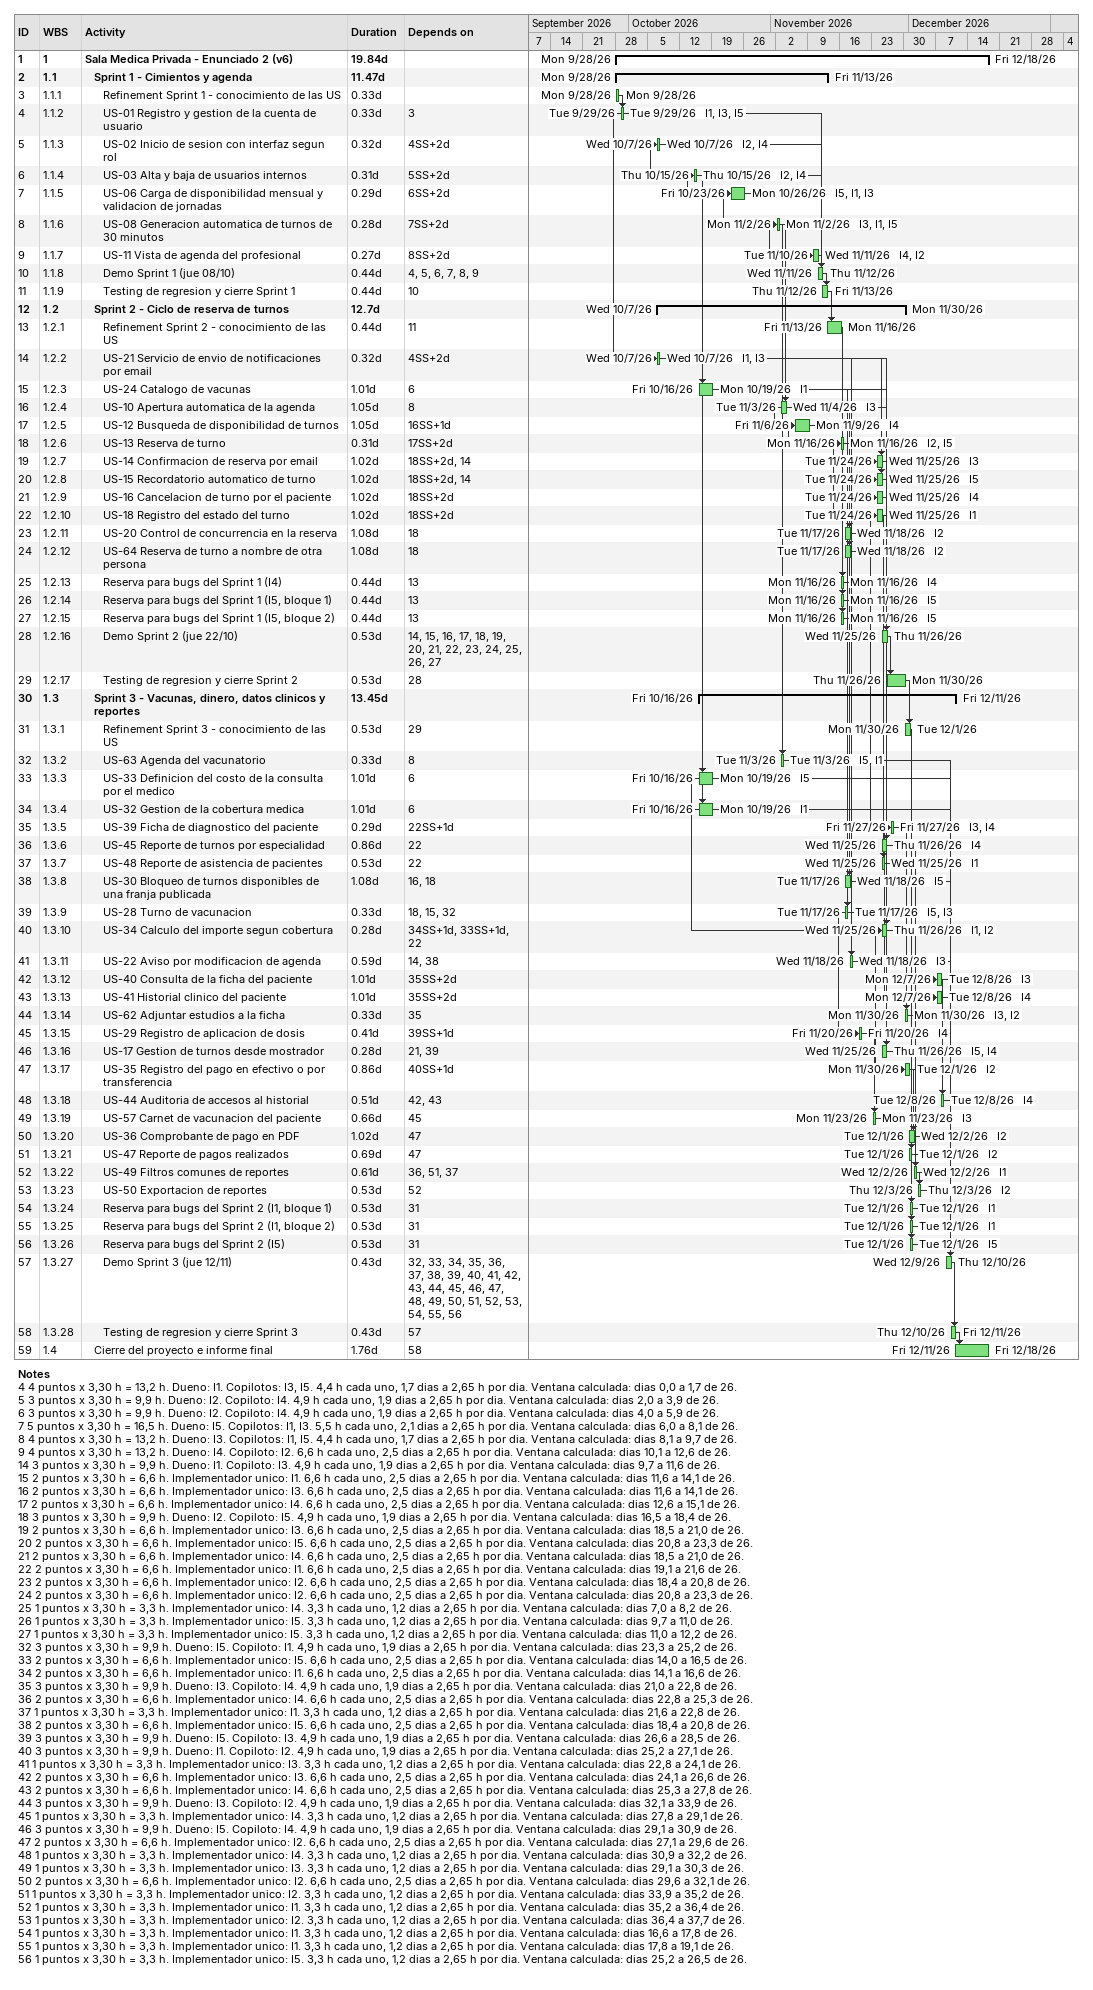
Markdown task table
| ID | WBS | Task | Duration | Start | Finish | Predecessors | Resources |
|---|---|---|---|---|---|---|---|
| 1 | 1 | **Sala Medica Privada - Enunciado 2 (v6)** | 19.84d | 2026-09-28 | 2026-12-18 |  |  |
| 2 | 1.1 | **Sprint 1 - Cimientos y agenda** | 11.47d | 2026-09-28 | 2026-11-13 |  |  |
| 3 | 1.1.1 | Refinement Sprint 1 - conocimiento de las US | 0.33d | 2026-09-28 | 2026-09-28 |  |  |
| 4 | 1.1.2 | US-01 Registro y gestion de la cuenta de usuario | 0.33d | 2026-09-29 | 2026-09-29 | 3 | I1, I3, I5 |
| 5 | 1.1.3 | US-02 Inicio de sesion con interfaz segun rol | 0.32d | 2026-10-07 | 2026-10-07 | 4SS+2d | I2, I4 |
| 6 | 1.1.4 | US-03 Alta y baja de usuarios internos | 0.31d | 2026-10-15 | 2026-10-15 | 5SS+2d | I2, I4 |
| 7 | 1.1.5 | US-06 Carga de disponibilidad mensual y validacion de jornadas | 0.29d | 2026-10-23 | 2026-10-26 | 6SS+2d | I5, I1, I3 |
| 8 | 1.1.6 | US-08 Generacion automatica de turnos de 30 minutos | 0.28d | 2026-11-02 | 2026-11-02 | 7SS+2d | I3, I1, I5 |
| 9 | 1.1.7 | US-11 Vista de agenda del profesional | 0.27d | 2026-11-10 | 2026-11-11 | 8SS+2d | I4, I2 |
| 10 | 1.1.8 | Demo Sprint 1 (jue 08/10) | 0.44d | 2026-11-11 | 2026-11-12 | 4, 5, 6, 7, 8, 9 |  |
| 11 | 1.1.9 | Testing de regresion y cierre Sprint 1 | 0.44d | 2026-11-12 | 2026-11-13 | 10 |  |
| 12 | 1.2 | **Sprint 2 - Ciclo de reserva de turnos** | 12.7d | 2026-10-07 | 2026-11-30 |  |  |
| 13 | 1.2.1 | Refinement Sprint 2 - conocimiento de las US | 0.44d | 2026-11-13 | 2026-11-16 | 11 |  |
| 14 | 1.2.2 | US-21 Servicio de envio de notificaciones por email | 0.32d | 2026-10-07 | 2026-10-07 | 4SS+2d | I1, I3 |
| 15 | 1.2.3 | US-24 Catalogo de vacunas | 1.01d | 2026-10-16 | 2026-10-19 | 6 | I1 |
| 16 | 1.2.4 | US-10 Apertura automatica de la agenda | 1.05d | 2026-11-03 | 2026-11-04 | 8 | I3 |
| 17 | 1.2.5 | US-12 Busqueda de disponibilidad de turnos | 1.05d | 2026-11-06 | 2026-11-09 | 16SS+1d | I4 |
| 18 | 1.2.6 | US-13 Reserva de turno | 0.31d | 2026-11-16 | 2026-11-16 | 17SS+2d | I2, I5 |
| 19 | 1.2.7 | US-14 Confirmacion de reserva por email | 1.02d | 2026-11-24 | 2026-11-25 | 18SS+2d, 14 | I3 |
| 20 | 1.2.8 | US-15 Recordatorio automatico de turno | 1.02d | 2026-11-24 | 2026-11-25 | 18SS+2d, 14 | I5 |
| 21 | 1.2.9 | US-16 Cancelacion de turno por el paciente | 1.02d | 2026-11-24 | 2026-11-25 | 18SS+2d | I4 |
| 22 | 1.2.10 | US-18 Registro del estado del turno | 1.02d | 2026-11-24 | 2026-11-25 | 18SS+2d | I1 |
| 23 | 1.2.11 | US-20 Control de concurrencia en la reserva | 1.08d | 2026-11-17 | 2026-11-18 | 18 | I2 |
| 24 | 1.2.12 | US-64 Reserva de turno a nombre de otra persona | 1.08d | 2026-11-17 | 2026-11-18 | 18 | I2 |
| 25 | 1.2.13 | Reserva para bugs del Sprint 1 (I4) | 0.44d | 2026-11-16 | 2026-11-16 | 13 | I4 |
| 26 | 1.2.14 | Reserva para bugs del Sprint 1 (I5, bloque 1) | 0.44d | 2026-11-16 | 2026-11-16 | 13 | I5 |
| 27 | 1.2.15 | Reserva para bugs del Sprint 1 (I5, bloque 2) | 0.44d | 2026-11-16 | 2026-11-16 | 13 | I5 |
| 28 | 1.2.16 | Demo Sprint 2 (jue 22/10) | 0.53d | 2026-11-25 | 2026-11-26 | 14, 15, 16, 17, 18, 19, 20, 21, 22, 23, 24, 25, 26, 27 |  |
| 29 | 1.2.17 | Testing de regresion y cierre Sprint 2 | 0.53d | 2026-11-26 | 2026-11-30 | 28 |  |
| 30 | 1.3 | **Sprint 3 - Vacunas, dinero, datos clinicos y reportes** | 13.45d | 2026-10-16 | 2026-12-11 |  |  |
| 31 | 1.3.1 | Refinement Sprint 3 - conocimiento de las US | 0.53d | 2026-11-30 | 2026-12-01 | 29 |  |
| 32 | 1.3.2 | US-63 Agenda del vacunatorio | 0.33d | 2026-11-03 | 2026-11-03 | 8 | I5, I1 |
| 33 | 1.3.3 | US-33 Definicion del costo de la consulta por el medico | 1.01d | 2026-10-16 | 2026-10-19 | 6 | I5 |
| 34 | 1.3.4 | US-32 Gestion de la cobertura medica | 1.01d | 2026-10-16 | 2026-10-19 | 6 | I1 |
| 35 | 1.3.5 | US-39 Ficha de diagnostico del paciente | 0.29d | 2026-11-27 | 2026-11-27 | 22SS+1d | I3, I4 |
| 36 | 1.3.6 | US-45 Reporte de turnos por especialidad | 0.86d | 2026-11-25 | 2026-11-26 | 22 | I4 |
| 37 | 1.3.7 | US-48 Reporte de asistencia de pacientes | 0.53d | 2026-11-25 | 2026-11-25 | 22 | I1 |
| 38 | 1.3.8 | US-30 Bloqueo de turnos disponibles de una franja publicada | 1.08d | 2026-11-17 | 2026-11-18 | 16, 18 | I5 |
| 39 | 1.3.9 | US-28 Turno de vacunacion | 0.33d | 2026-11-17 | 2026-11-17 | 18, 15, 32 | I5, I3 |
| 40 | 1.3.10 | US-34 Calculo del importe segun cobertura | 0.28d | 2026-11-25 | 2026-11-26 | 34SS+1d, 33SS+1d, 22 | I1, I2 |
| 41 | 1.3.11 | US-22 Aviso por modificacion de agenda | 0.59d | 2026-11-18 | 2026-11-18 | 14, 38 | I3 |
| 42 | 1.3.12 | US-40 Consulta de la ficha del paciente | 1.01d | 2026-12-07 | 2026-12-08 | 35SS+2d | I3 |
| 43 | 1.3.13 | US-41 Historial clinico del paciente | 1.01d | 2026-12-07 | 2026-12-08 | 35SS+2d | I4 |
| 44 | 1.3.14 | US-62 Adjuntar estudios a la ficha | 0.33d | 2026-11-30 | 2026-11-30 | 35 | I3, I2 |
| 45 | 1.3.15 | US-29 Registro de aplicacion de dosis | 0.41d | 2026-11-20 | 2026-11-20 | 39SS+1d | I4 |
| 46 | 1.3.16 | US-17 Gestion de turnos desde mostrador | 0.28d | 2026-11-25 | 2026-11-26 | 21, 39 | I5, I4 |
| 47 | 1.3.17 | US-35 Registro del pago en efectivo o por transferencia | 0.86d | 2026-11-30 | 2026-12-01 | 40SS+1d | I2 |
| 48 | 1.3.18 | US-44 Auditoria de accesos al historial | 0.51d | 2026-12-08 | 2026-12-08 | 42, 43 | I4 |
| 49 | 1.3.19 | US-57 Carnet de vacunacion del paciente | 0.66d | 2026-11-23 | 2026-11-23 | 45 | I3 |
| 50 | 1.3.20 | US-36 Comprobante de pago en PDF | 1.02d | 2026-12-01 | 2026-12-02 | 47 | I2 |
| 51 | 1.3.21 | US-47 Reporte de pagos realizados | 0.69d | 2026-12-01 | 2026-12-01 | 47 | I2 |
| 52 | 1.3.22 | US-49 Filtros comunes de reportes | 0.61d | 2026-12-02 | 2026-12-02 | 36, 51, 37 | I1 |
| 53 | 1.3.23 | US-50 Exportacion de reportes | 0.53d | 2026-12-03 | 2026-12-03 | 52 | I2 |
| 54 | 1.3.24 | Reserva para bugs del Sprint 2 (I1, bloque 1) | 0.53d | 2026-12-01 | 2026-12-01 | 31 | I1 |
| 55 | 1.3.25 | Reserva para bugs del Sprint 2 (I1, bloque 2) | 0.53d | 2026-12-01 | 2026-12-01 | 31 | I1 |
| 56 | 1.3.26 | Reserva para bugs del Sprint 2 (I5) | 0.53d | 2026-12-01 | 2026-12-01 | 31 | I5 |
| 57 | 1.3.27 | Demo Sprint 3 (jue 12/11) | 0.43d | 2026-12-09 | 2026-12-10 | 32, 33, 34, 35, 36, 37, 38, 39, 40, 41, 42, 43, 44, 45, 46, 47, 48, 49, 50, 51, 52, 53, 54, 55, 56 |  |
| 58 | 1.3.28 | Testing de regresion y cierre Sprint 3 | 0.43d | 2026-12-10 | 2026-12-11 | 57 |  |
| 59 | 1.4 | Cierre del proyecto e informe final | 1.76d | 2026-12-11 | 2026-12-18 | 58 |  |

Notes
- 4: 4 puntos x 3,30 h = 13,2 h. Dueno: I1. Copilotos: I3, I5. 4,4 h cada uno, 1,7 dias a 2,65 h por dia. Ventana calculada: dias 0,0 a 1,7 de 26.
- 5: 3 puntos x 3,30 h = 9,9 h. Dueno: I2. Copiloto: I4. 4,9 h cada uno, 1,9 dias a 2,65 h por dia. Ventana calculada: dias 2,0 a 3,9 de 26.
- 6: 3 puntos x 3,30 h = 9,9 h. Dueno: I2. Copiloto: I4. 4,9 h cada uno, 1,9 dias a 2,65 h por dia. Ventana calculada: dias 4,0 a 5,9 de 26.
- 7: 5 puntos x 3,30 h = 16,5 h. Dueno: I5. Copilotos: I1, I3. 5,5 h cada uno, 2,1 dias a 2,65 h por dia. Ventana calculada: dias 6,0 a 8,1 de 26.
- 8: 4 puntos x 3,30 h = 13,2 h. Dueno: I3. Copilotos: I1, I5. 4,4 h cada uno, 1,7 dias a 2,65 h por dia. Ventana calculada: dias 8,1 a 9,7 de 26.
- 9: 4 puntos x 3,30 h = 13,2 h. Dueno: I4. Copiloto: I2. 6,6 h cada uno, 2,5 dias a 2,65 h por dia. Ventana calculada: dias 10,1 a 12,6 de 26.
- 14: 3 puntos x 3,30 h = 9,9 h. Dueno: I1. Copiloto: I3. 4,9 h cada uno, 1,9 dias a 2,65 h por dia. Ventana calculada: dias 9,7 a 11,6 de 26.
- 15: 2 puntos x 3,30 h = 6,6 h. Implementador unico: I1. 6,6 h cada uno, 2,5 dias a 2,65 h por dia. Ventana calculada: dias 11,6 a 14,1 de 26.
- 16: 2 puntos x 3,30 h = 6,6 h. Implementador unico: I3. 6,6 h cada uno, 2,5 dias a 2,65 h por dia. Ventana calculada: dias 11,6 a 14,1 de 26.
- 17: 2 puntos x 3,30 h = 6,6 h. Implementador unico: I4. 6,6 h cada uno, 2,5 dias a 2,65 h por dia. Ventana calculada: dias 12,6 a 15,1 de 26.
- 18: 3 puntos x 3,30 h = 9,9 h. Dueno: I2. Copiloto: I5. 4,9 h cada uno, 1,9 dias a 2,65 h por dia. Ventana calculada: dias 16,5 a 18,4 de 26.
- 19: 2 puntos x 3,30 h = 6,6 h. Implementador unico: I3. 6,6 h cada uno, 2,5 dias a 2,65 h por dia. Ventana calculada: dias 18,5 a 21,0 de 26.
- 20: 2 puntos x 3,30 h = 6,6 h. Implementador unico: I5. 6,6 h cada uno, 2,5 dias a 2,65 h por dia. Ventana calculada: dias 20,8 a 23,3 de 26.
- 21: 2 puntos x 3,30 h = 6,6 h. Implementador unico: I4. 6,6 h cada uno, 2,5 dias a 2,65 h por dia. Ventana calculada: dias 18,5 a 21,0 de 26.
- 22: 2 puntos x 3,30 h = 6,6 h. Implementador unico: I1. 6,6 h cada uno, 2,5 dias a 2,65 h por dia. Ventana calculada: dias 19,1 a 21,6 de 26.
- 23: 2 puntos x 3,30 h = 6,6 h. Implementador unico: I2. 6,6 h cada uno, 2,5 dias a 2,65 h por dia. Ventana calculada: dias 18,4 a 20,8 de 26.
- 24: 2 puntos x 3,30 h = 6,6 h. Implementador unico: I2. 6,6 h cada uno, 2,5 dias a 2,65 h por dia. Ventana calculada: dias 20,8 a 23,3 de 26.
- 25: 1 puntos x 3,30 h = 3,3 h. Implementador unico: I4. 3,3 h cada uno, 1,2 dias a 2,65 h por dia. Ventana calculada: dias 7,0 a 8,2 de 26.
- 26: 1 puntos x 3,30 h = 3,3 h. Implementador unico: I5. 3,3 h cada uno, 1,2 dias a 2,65 h por dia. Ventana calculada: dias 9,7 a 11,0 de 26.
- 27: 1 puntos x 3,30 h = 3,3 h. Implementador unico: I5. 3,3 h cada uno, 1,2 dias a 2,65 h por dia. Ventana calculada: dias 11,0 a 12,2 de 26.
- 32: 3 puntos x 3,30 h = 9,9 h. Dueno: I5. Copiloto: I1. 4,9 h cada uno, 1,9 dias a 2,65 h por dia. Ventana calculada: dias 23,3 a 25,2 de 26.
- 33: 2 puntos x 3,30 h = 6,6 h. Implementador unico: I5. 6,6 h cada uno, 2,5 dias a 2,65 h por dia. Ventana calculada: dias 14,0 a 16,5 de 26.
- 34: 2 puntos x 3,30 h = 6,6 h. Implementador unico: I1. 6,6 h cada uno, 2,5 dias a 2,65 h por dia. Ventana calculada: dias 14,1 a 16,6 de 26.
- 35: 3 puntos x 3,30 h = 9,9 h. Dueno: I3. Copiloto: I4. 4,9 h cada uno, 1,9 dias a 2,65 h por dia. Ventana calculada: dias 21,0 a 22,8 de 26.
- 36: 2 puntos x 3,30 h = 6,6 h. Implementador unico: I4. 6,6 h cada uno, 2,5 dias a 2,65 h por dia. Ventana calculada: dias 22,8 a 25,3 de 26.
- 37: 1 puntos x 3,30 h = 3,3 h. Implementador unico: I1. 3,3 h cada uno, 1,2 dias a 2,65 h por dia. Ventana calculada: dias 21,6 a 22,8 de 26.
- 38: 2 puntos x 3,30 h = 6,6 h. Implementador unico: I5. 6,6 h cada uno, 2,5 dias a 2,65 h por dia. Ventana calculada: dias 18,4 a 20,8 de 26.
- 39: 3 puntos x 3,30 h = 9,9 h. Dueno: I5. Copiloto: I3. 4,9 h cada uno, 1,9 dias a 2,65 h por dia. Ventana calculada: dias 26,6 a 28,5 de 26.
- 40: 3 puntos x 3,30 h = 9,9 h. Dueno: I1. Copiloto: I2. 4,9 h cada uno, 1,9 dias a 2,65 h por dia. Ventana calculada: dias 25,2 a 27,1 de 26.
- 41: 1 puntos x 3,30 h = 3,3 h. Implementador unico: I3. 3,3 h cada uno, 1,2 dias a 2,65 h por dia. Ventana calculada: dias 22,8 a 24,1 de 26.
- 42: 2 puntos x 3,30 h = 6,6 h. Implementador unico: I3. 6,6 h cada uno, 2,5 dias a 2,65 h por dia. Ventana calculada: dias 24,1 a 26,6 de 26.
- 43: 2 puntos x 3,30 h = 6,6 h. Implementador unico: I4. 6,6 h cada uno, 2,5 dias a 2,65 h por dia. Ventana calculada: dias 25,3 a 27,8 de 26.
- 44: 3 puntos x 3,30 h = 9,9 h. Dueno: I3. Copiloto: I2. 4,9 h cada uno, 1,9 dias a 2,65 h por dia. Ventana calculada: dias 32,1 a 33,9 de 26.
- 45: 1 puntos x 3,30 h = 3,3 h. Implementador unico: I4. 3,3 h cada uno, 1,2 dias a 2,65 h por dia. Ventana calculada: dias 27,8 a 29,1 de 26.
- 46: 3 puntos x 3,30 h = 9,9 h. Dueno: I5. Copiloto: I4. 4,9 h cada uno, 1,9 dias a 2,65 h por dia. Ventana calculada: dias 29,1 a 30,9 de 26.
- 47: 2 puntos x 3,30 h = 6,6 h. Implementador unico: I2. 6,6 h cada uno, 2,5 dias a 2,65 h por dia. Ventana calculada: dias 27,1 a 29,6 de 26.
- 48: 1 puntos x 3,30 h = 3,3 h. Implementador unico: I4. 3,3 h cada uno, 1,2 dias a 2,65 h por dia. Ventana calculada: dias 30,9 a 32,2 de 26.
- 49: 1 puntos x 3,30 h = 3,3 h. Implementador unico: I3. 3,3 h cada uno, 1,2 dias a 2,65 h por dia. Ventana calculada: dias 29,1 a 30,3 de 26.
- 50: 2 puntos x 3,30 h = 6,6 h. Implementador unico: I2. 6,6 h cada uno, 2,5 dias a 2,65 h por dia. Ventana calculada: dias 29,6 a 32,1 de 26.
- 51: 1 puntos x 3,30 h = 3,3 h. Implementador unico: I2. 3,3 h cada uno, 1,2 dias a 2,65 h por dia. Ventana calculada: dias 33,9 a 35,2 de 26.
- 52: 1 puntos x 3,30 h = 3,3 h. Implementador unico: I1. 3,3 h cada uno, 1,2 dias a 2,65 h por dia. Ventana calculada: dias 35,2 a 36,4 de 26.
- 53: 1 puntos x 3,30 h = 3,3 h. Implementador unico: I2. 3,3 h cada uno, 1,2 dias a 2,65 h por dia. Ventana calculada: dias 36,4 a 37,7 de 26.
- 54: 1 puntos x 3,30 h = 3,3 h. Implementador unico: I1. 3,3 h cada uno, 1,2 dias a 2,65 h por dia. Ventana calculada: dias 16,6 a 17,8 de 26.
- 55: 1 puntos x 3,30 h = 3,3 h. Implementador unico: I1. 3,3 h cada uno, 1,2 dias a 2,65 h por dia. Ventana calculada: dias 17,8 a 19,1 de 26.
- 56: 1 puntos x 3,30 h = 3,3 h. Implementador unico: I5. 3,3 h cada uno, 1,2 dias a 2,65 h por dia. Ventana calculada: dias 25,2 a 26,5 de 26.
